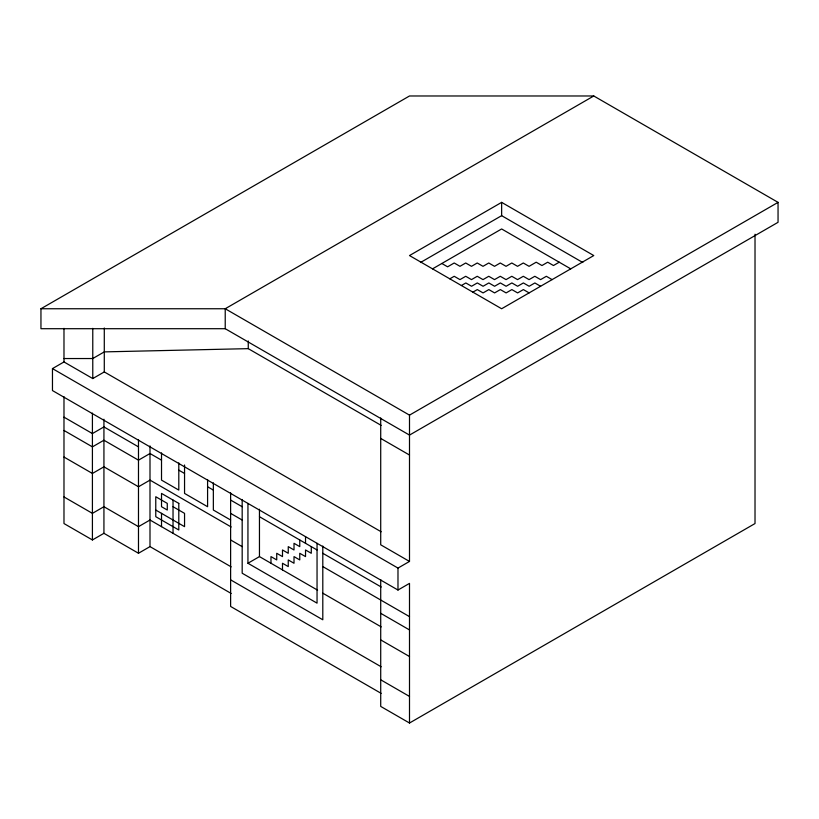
<?xml version="1.0" encoding="UTF-8"?>
<svg xmlns="http://www.w3.org/2000/svg" width="819" height="819" viewBox="0 0 819 819"><rect width="100%" height="100%" fill="white"/><g stroke="black" fill="none" stroke-linecap="round" stroke-linejoin="round"><path stroke-width="1.23" d="M40.95 308.753L409.5 95.977L593.775 95.977L778.05 202.365L778.05 222.307L409.5 435.094L225.225 328.706L40.95 328.706L40.95 308.753L225.225 308.753L593.775 95.977M380.712 579.555L380.712 706.408L409.5 723.023L409.5 583.384L397.983 590.038L52.467 390.561L52.467 368.601L63.984 361.947L92.772 378.573L104.289 371.928L381.152 531.766M501.637 202.365L409.5 255.559L501.637 308.753L593.775 255.559L501.637 202.365L501.637 215.663L420.464 262.52M432.534 268.857L501.637 228.962L570.741 268.857M449.815 278.829L454.207 276.29L459.971 279.617L465.724 276.29L471.488 279.617L477.242 276.29L483.005 279.617L488.759 276.29L494.522 279.617L500.276 276.29L506.04 279.617L511.793 276.29L517.557 279.617L523.31 276.29L529.074 279.617L534.827 276.29L540.591 279.617L546.345 276.29L552.108 279.617M461.404 285.524L465.837 282.964L471.56 286.261L477.313 282.944L483.077 286.261L488.83 282.944L494.594 286.261L500.348 282.944L506.111 286.261L511.865 282.944L517.628 286.261L523.382 282.944L529.146 286.261L534.868 282.964L540.591 286.261M472.88 292.148L477.313 289.588L483.077 292.915L488.83 289.588L494.594 292.915L500.348 289.588L506.111 292.915L511.865 289.588L517.628 292.915L523.382 289.588L529.105 292.895M559.223 262.203L553.47 265.53L547.706 262.203L541.953 265.53L536.189 262.203L529.074 266.318L523.31 262.991L517.557 266.318L511.793 262.991L506.04 266.318L500.276 262.991L494.522 266.318L488.759 262.991L483.005 266.318L477.242 262.991L471.488 266.318L465.724 262.991L459.971 266.318L454.207 262.991L447.604 266.81L441.84 263.483M63.984 396.693L63.984 523.546L92.414 539.956L103.931 533.312L138.483 553.255L150 546.611L231.173 593.468M225.225 328.706L225.225 308.753L409.5 415.141L778.05 202.365M247.942 503.409L247.942 563.257L259.459 556.603L317.588 590.171M52.467 368.601L397.983 568.079L409.5 561.435L409.5 415.141M409.5 723.023L755.016 523.546L755.016 234.234M381.152 425.378L248.259 348.648L104.289 351.883L92.772 358.538L63.984 358.548M501.637 215.663L582.811 262.52M380.712 438.421L409.5 455.036M409.5 561.435L380.712 544.809L380.712 417.956M138.483 446.867L103.931 426.914L92.414 433.568L63.984 417.158M161.517 460.165L150 453.521L138.483 460.165L103.931 440.223L92.414 446.867L63.984 430.456M178.798 470.137L184.551 473.464M207.586 486.762L213.35 490.09M230.62 500.061L242.178 506.736M259.459 516.707L317.045 549.958M322.799 553.286L381.204 586.998M230.62 513.359L242.178 520.034M322.799 566.584L409.5 616.635M230.62 520.014L213.35 510.032L213.35 482.831M231.173 526.975L150 480.118L138.483 486.762L103.931 466.82L92.414 473.464L63.984 457.053M380.712 613.308L409.5 629.934M173.034 506.715L184.551 513.359L184.551 526.658L155.764 510.042M230.62 539.956L242.178 546.631M322.799 593.181L381.204 626.893M247.942 563.257L317.045 603.153L317.045 543.304M380.712 639.905L409.5 656.531M231.173 566.871L150 520.014L138.483 526.658L103.931 506.715L92.414 513.359L63.984 496.949M230.62 579.852L381.152 666.768M380.712 679.801L409.5 696.426M381.152 693.365L230.62 606.449L230.62 492.813M397.983 568.079L397.983 590.038M322.799 546.027L322.799 619.778L242.178 573.228L242.178 499.477M311.281 546.631L311.281 553.286L305.528 549.958L305.528 556.603L299.764 553.286L299.764 559.93L294.011 556.603L294.011 563.257L288.247 559.93L288.247 566.584L282.494 563.257L282.494 569.901M305.528 536.66L305.528 543.304M299.764 539.987L299.764 546.631L294.011 543.304L294.011 549.958L288.247 546.631L288.247 553.286L282.494 549.958L282.494 556.603L276.73 553.286L276.73 559.93L270.976 556.603L270.976 563.257M259.459 509.234L259.459 556.603M248.259 340.98L248.259 348.648M207.586 479.514L207.586 506.715L184.551 493.417L184.551 464.997M178.798 462.889L178.798 490.09L161.517 480.118L161.517 452.917M173.034 500.061L173.034 533.312M161.517 513.359L161.517 526.658M150 445.915L150 546.611M138.483 439.608L138.483 553.255M104.289 327.989L104.289 371.928M103.931 419.246L103.931 533.312M92.772 328.347L92.772 378.573M92.414 413.104L92.414 539.956M63.984 328.347L63.984 361.947M178.798 503.388L161.517 493.417L161.517 506.715L167.281 510.032L167.281 503.388L155.764 496.734L155.764 516.687L178.798 529.985L178.798 503.388"/></g></svg>
